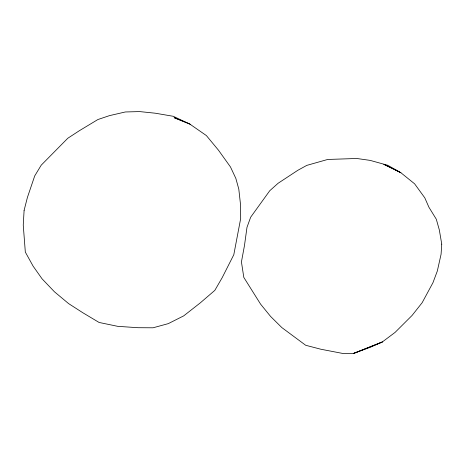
<?xml version="1.0" encoding="UTF-8"?>
<svg xmlns="http://www.w3.org/2000/svg" width="465" height="465" viewBox="0 0 465 465"><rect width="100%" height="100%" fill="white"/><g stroke="black" fill="none" stroke-linecap="round" stroke-linejoin="round"><path stroke-width="0.7" d="M24.099 210.395L23.25 225.06L25.325 252.077L33.091 266.114L42.03 278.779L54.417 291.764L68.593 303.587L82.898 312.788L99.086 322.46L117.738 326.337L138.088 327.709L153.037 327.796L168.278 323.634L183.692 315.875L200.31 302.855L214.83 290.369L222.212 277.617L233.802 254.727L240.672 218.562L240.608 205.35L238.801 189.11L235.842 178.397L230.471 166.952L218.48 150.201L206.367 135.559L189.197 123.649L174.09 117.657L190.168 124.289L173.306 116.302L155.31 113.21L139.628 111.588L125.358 111.966L109.478 115.634L97.865 119.552L79.358 130.712L67.797 138.256L41.245 165.145L34.718 175.892L27.4 197.486L24.099 210.395M441.75 244.142L441.076 254.239L437.321 271.043L432.944 282.726L422.144 302.709L412.1 315.421L395.093 332.388L382.265 342.002L370.5 347.186L353.813 353.336L342.542 353.412L320.856 349.232L305.691 345.274L281.842 327.587L270.584 316.433L260.592 304.151L243.805 277.396L241.434 261.929L244.468 245.578L246.991 227.321L250.664 217.213L269.752 190.731L278.099 183.274L297.827 170.3L306.766 165.389L327.697 159.46L356.76 158.484L370.123 160.384L387.769 165.278L400.888 172.748L414.606 183.815L424.807 197.858L428.922 207.239L436.304 219.224L439.315 229.896L441.75 244.142M382.265 342.002L353.813 353.336L382.265 342.002M395.959 170.109L383.863 164.331L400.888 172.748L395.959 170.109"/></g></svg>
